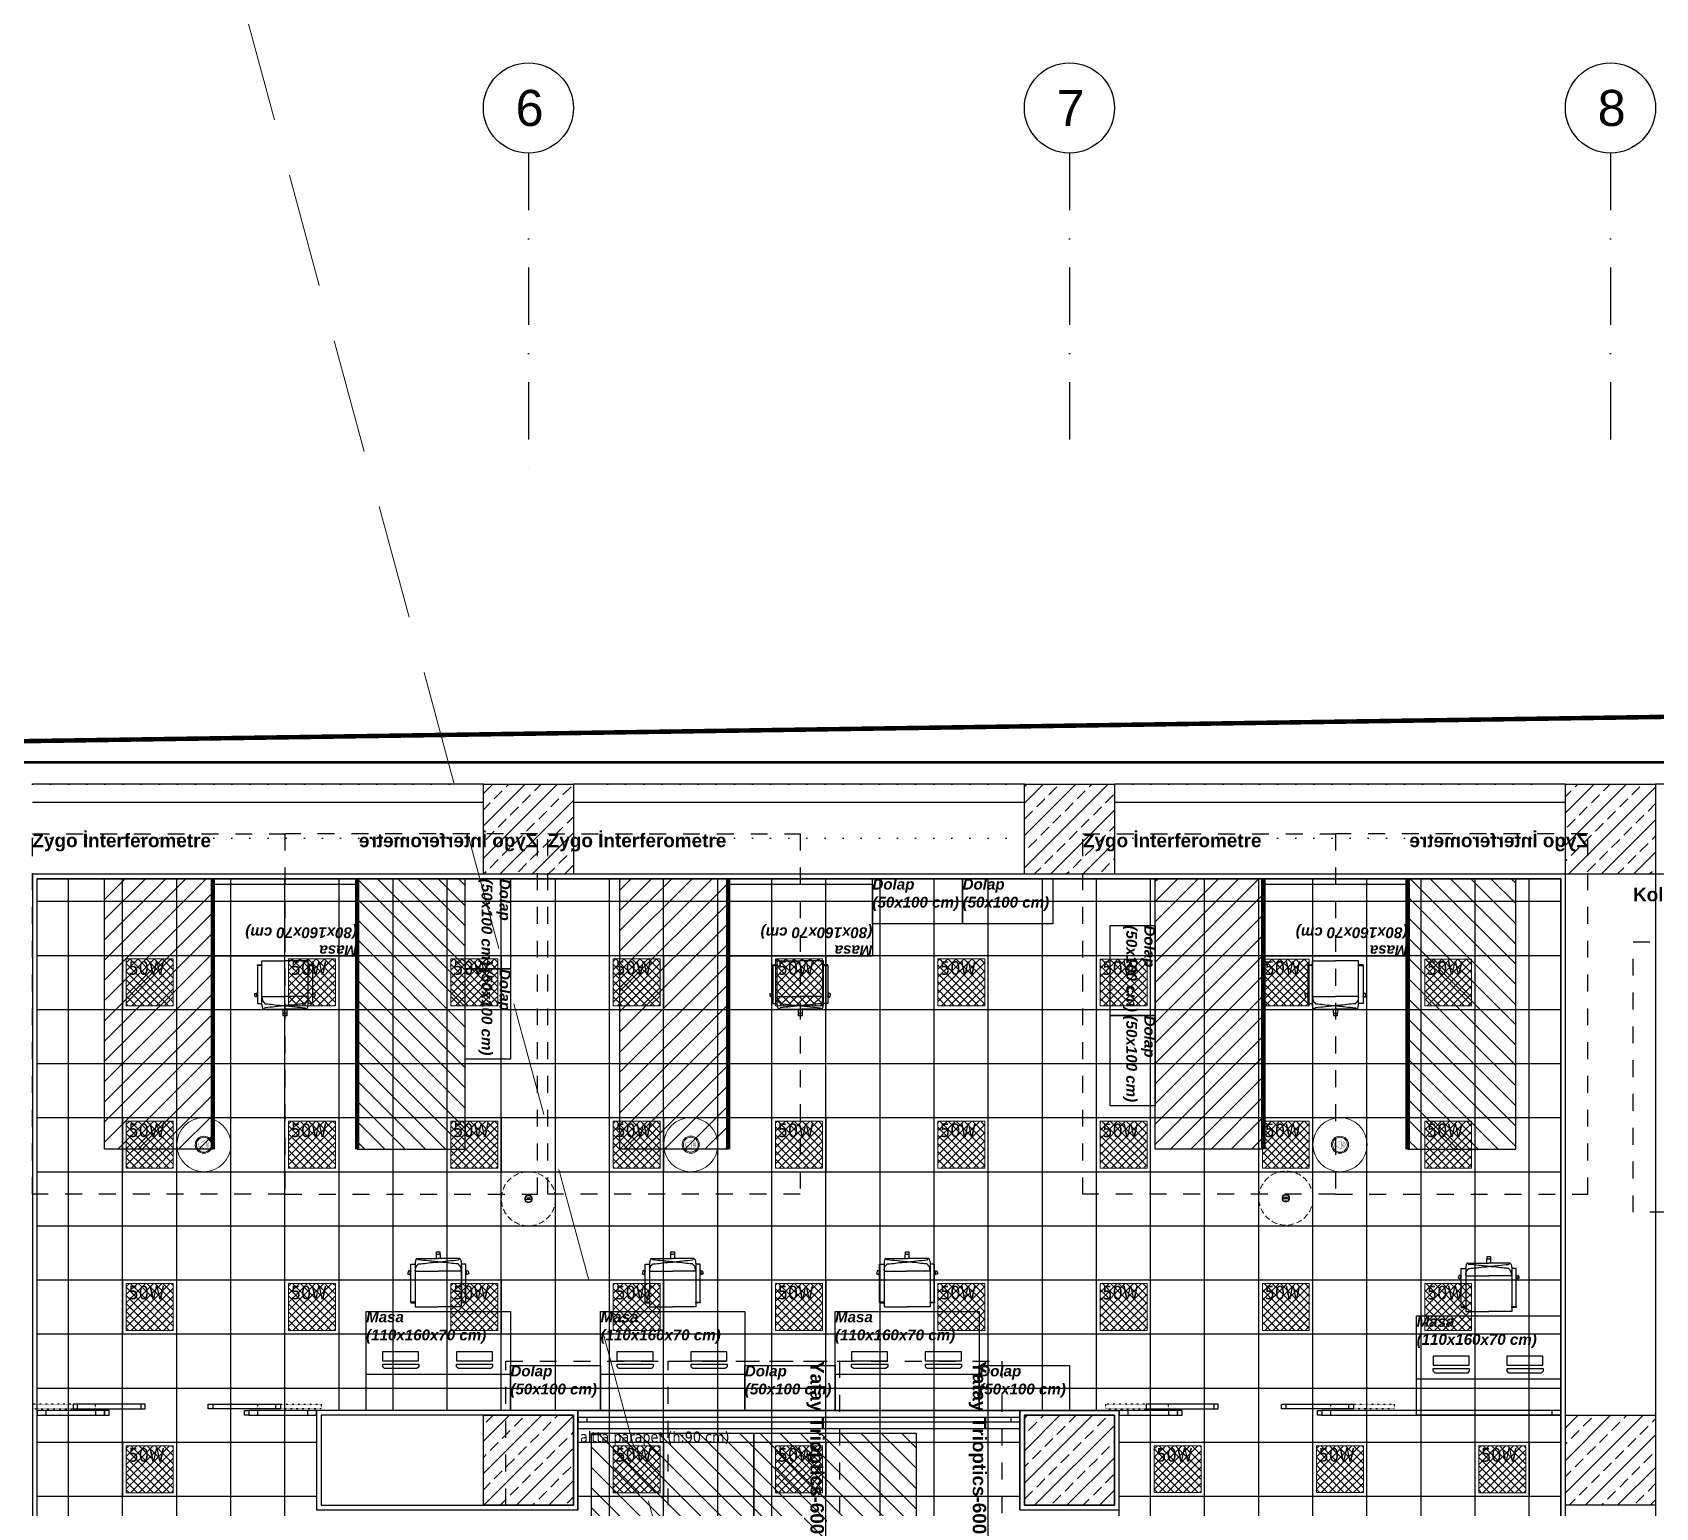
# Model space of a CAD drawing. Header units: centimetres. Extents: x 405564 to 502064, y 46284 to 60634.
# Drawn here: x 478450 to 480250, y 56030 to 57666 of the extents above; entities that cross this region are included whole.
import ezdxf
from ezdxf.enums import TextEntityAlignment as Align
from ezdxf.xclip import XClip

# ---------------------------------------------------------------- set-up
doc = ezdxf.new("R2010")
doc.units = ezdxf.units.CM
doc.header["$XCLIPFRAME"] = 0
for name, pattern in [('3+1_3b$0$DASHED', [0.25, 0.125, -0.125]), ('ACAD_ISO07W100', [3, 0, -3]), ('BORDER', [1.75, 0.5, -0.25, 0.5, -0.25, 0, -0.25]), ('DASHDOT', [25.4, 12.7, -6.35, 0, -6.35]), ('DASHED', [19.05, 12.7, -6.35]), ('DOT', [0.25, 0, -0.25]), ('HIDDEN', [9.525, 6.35, -3.175])]:
    doc.linetypes.add(name, pattern=pattern)
doc.layers.get('0').update_dxf_attribs({"color": 8, "lineweight": 9})
for name, color, linetype, lineweight in [('---___EB_draft00_ALTYAPI_helikoptermania', 8, 'Continuous', 0), ('---___EB_draft00_parselsiniri', 8, 'BORDER', 9), ('0-KRCN-AYDINLATMA-130426', 8, 'Continuous', 9), ('0-KRCN-MİMARİ-220526', 8, 'Continuous', 9)]:
    doc.layers.add(name, color=color, linetype=linetype, lineweight=lineweight)
for name, color, linetype in [('0-KRCN-ASMATAVAN-130426', 8, 'Continuous'), ('AS_CIZGI_ARSA', 8, 'Continuous'), ('AS_DOS_TERAS_UST', 8, 'ACAD_ISO07W100'), ('AS_DUV_CIMENTO ESASLI PANEL CEPHE KAPLAMASI', 8, 'Continuous'), ('AS_DUV_GAZBETON', 8, 'Continuous'), ('AS_DUV_TEMIZ ODA PANELI', 8, 'Continuous'), ('AS_DUV_TEMIZ ODA PANELI ALTTA 90CM', 8, 'Continuous'), ('AS_KAPI_CAM', 8, 'Continuous'), ('AS_KAPI_POZ', 8, 'Continuous'), ('AS_OLC_AKS', 8, 'Continuous'), ('AS_TA_BETONARME', 5, 'Continuous'), ('AS_TA_TARAMA', 8, 'Continuous'), ('AS_TEFR_CIHAZ', 8, 'Continuous'), ('AS_TEFR_MOB', 8, 'Continuous'), ('AS_YAZI', 8, 'Continuous')]:
    doc.layers.add(name, color=color, linetype=linetype)
doc.styles.add('_yazı-50', font='arial.ttf')
doc.styles.add('Kalin02', font='arialbd.ttf')
doc.styles.add('MtXpl_Tahoma', font='tahoma.ttf')
doc.styles.add('OLC-50', font='romans.shx', dxfattribs={"width": 0.5, "height": 0.15})
doc.styles.add('OLCU', font='romanstw.shx', dxfattribs={"width": 0.6})
doc.styles.add('TAHOMA', font='tahoma.ttf')
pattern_1 = [(225, (17560.68, -7819.299), (17.96051, -17.96051), []), (225, (17542.72, -7819.299), (17.96051, -17.96051), [12.7, -6.35])]

# ---------------------------------------------------------------- blocks, each defined once
blk = doc.blocks.new('50W 60x60 cm  SIVA ALTI LED ARMATÜR')
at = {"layer": '0-KRCN-AYDINLATMA-130426'}
h = blk.add_hatch(dxfattribs=at)
h.set_pattern_fill('ANSI37', color=256, scale=0.2)
h.paths.add_polyline_path([(-2.6, 2.59), (2.6, 2.59), (2.6, -2.61), (-2.6, -2.61)])
for points in [[(-3, 2.99), (3, 2.99), (3, -3.01), (-3, -3.01)], [(-2.6, 2.59), (2.6, 2.59), (2.6, -2.61), (-2.6, -2.61)]]:
    blk.add_lwpolyline(points, close=True, dxfattribs=at)
at = {"layer": '0-KRCN-AYDINLATMA-130426', "insert": (-2.35, 2.34), "char_height": 1.5, "attachment_point": 1, "style": 'TAHOMA'}
blk.add_mtext_dynamic_manual_height_columns('{\\fTahoma|b0|i0|c162|p34;50W}', width=1.5, gutter_width=1.25, heights=[0], dxfattribs=at)
blk = doc.blocks.new('ABB 6131-31-24-500')
at = {"layer": '0-KRCN-AYDINLATMA-130426'}
for p, q in [((-4, -1), (-4, 1)), ((3.2, 1), (-3.2, 1)), ((-3.2, -0.8), (-3.2, 0.8)), ((-1, 4), (1, 4)), ((-1, -0.9), (-1, 1)), ((-0.8, 3.2), (0.8, 3.2)), ((1, -0.9), (1, 1)), ((3.2, 0.8), (3.2, -0.8)), ((4, 1), (4, -1)), ((3.2, -0.9), (-3.2, -0.9)), ((1, -4), (-1, -4)), ((0.8, -3.2), (-0.8, -3.2))]:
    blk.add_line(p, q, dxfattribs=at)
at = {"layer": '0-KRCN-AYDINLATMA-130426', "linetype": 'HIDDEN'}
blk.add_circle((0, 0), 30, dxfattribs=at)
at = {"layer": '0-KRCN-AYDINLATMA-130426'}
for centre, radius in [((-0.5, 0), 0.089), ((0, 0), 0.16), ((0.5, 0), 0.089)]:
    blk.add_circle(centre, radius, dxfattribs=at)
for centre, radius, start, end in [((-1, 1), 3.01, 90, 180), ((-0.8, 0.8), 2.41, 90, 180), ((0.8, 0.8), 2.41, 0, 90), ((1, 1), 3.01, 0, 90), ((-1, -1), 3.01, 180, 270), ((-0.8, -0.8), 2.41, 180, 270), ((0.8, -0.8), 2.41, 270, 0), ((1, -1), 3.01, 270, 0)]:
    blk.add_arc(centre, radius, start, end, dxfattribs=at)
blk = doc.blocks.new('ASMA TAVA TİPİ HOPARLÖR')
at = {"layer": '0-KRCN-AYDINLATMA-130426', "const_width": 0.317}
blk.add_lwpolyline([(0.3, -4.4, 0.598176), (1.3, -3.9), (1.3, 3.9, 0.598176), (0.3, 4.4), (-2.7, 2.4, -0.147433), (-3, 2.3), (-5.1, 2.3, 0.414214), (-5.7, 1.7), (-5.7, -1.7, 0.414214), (-5.1, -2.3), (-3, -2.3, -0.147433), (-2.7, -2.4)], format="xyb", close=True, dxfattribs=at)
for points in [[(2.4, 1.3, -0.601398), (2.4, -1.3)], [(2.8, 2.5, -0.658812), (2.8, -2.5)], [(3.2, 3.7, -0.680488), (3.2, -3.7)]]:
    blk.add_lwpolyline(points, format="xyb", dxfattribs=at)
at = {"layer": '0-KRCN-AYDINLATMA-130426'}
blk.add_circle((0, 0), 30, dxfattribs=at)
at = {"layer": '0-KRCN-AYDINLATMA-130426', "ltscale": 0.1}
for radius in [9.5, 8.23]:
    blk.add_circle((0, 0), radius, dxfattribs=at)
blk = doc.blocks.new('G$C546873DE')
at = {"layer": '0-KRCN-AYDINLATMA-130426', "xscale": 10, "yscale": 10, "zscale": 10}
for p in [(8015.7, 9478.7), (8195.7, 9478.7), (8375.7, 9478.7), (8555.7, 9478.7), (8735.7, 9478.7), (8915.7, 9478.7), (9095.7, 9478.6), (9275.7, 9478.6), (9455.7, 9478.6), (8015.7, 9298.7), (8195.7, 9298.7), (8375.7, 9298.7), (8555.7, 9298.7), (8735.7, 9298.7), (8915.7, 9298.7), (9095.7, 9298.6), (9275.7, 9298.6), (9455.7, 9298.6), (8015.7, 9118.7), (8195.7, 9118.7), (8375.7, 9118.7), (8555.7, 9118.7), (8735.7, 9118.7), (8915.7, 9118.7), (9095.7, 9118.6), (9275.7, 9118.7), (9455.7, 9118.6), (8015.7, 8938.6), (8555.7, 8938.6), (8735.7, 8938.6), (9155.6, 8938.7), (9335.6, 8938.7), (9515.7, 8938.6)]:
    blk.add_blockref('50W 60x60 cm  SIVA ALTI LED ARMATÜR', p, dxfattribs=at)
at = {"layer": '0-KRCN-AYDINLATMA-130426'}
for name, p in [('ASMA TAVA TİPİ HOPARLÖR', (8075.7, 9298.5)), ('ASMA TAVA TİPİ HOPARLÖR', (8615.7, 9298.6)), ('ASMA TAVA TİPİ HOPARLÖR', (9335.7, 9298.5)), ('ABB 6131-31-24-500', (8435.7, 9238.5)), ('ABB 6131-31-24-500', (9275.7, 9239.3))]:
    blk.add_blockref(name, p, dxfattribs=at)
blk = doc.blocks.new('zygointerferometre')
at = {"layer": 'AS_TEFR_CIHAZ'}
h = blk.add_hatch(dxfattribs=at)
h.set_pattern_fill('ANSI31', color=1, scale=5)
h.paths.add_polyline_path([(272550.3, -39180.5), (272670.3, -39180.5), (272670.3, -39480.5), (272550.3, -39480.5)])
at = {"layer": 'AS_TEFR_CIHAZ', "color": 1, "linetype": '3+1_3b$0$DASHED', "ltscale": 150}
blk.add_lwpolyline([(272470.3, -39130.5), (272750.3, -39130.5), (272750.3, -39530.5), (272470.3, -39530.5), (272470.3, -39130.5)], dxfattribs=at)
at = {"layer": 'AS_TEFR_CIHAZ', "color": 1}
blk.add_lwpolyline([(272550.3, -39180.5), (272670.3, -39180.5), (272670.3, -39480.5), (272550.3, -39480.5), (272550.3, -39180.5)], dxfattribs=at)
at = {"layer": 'AS_TEFR_CIHAZ', "color": 1, "const_width": 5}
blk.add_lwpolyline([(272670.3, -39180.5), (272670.3, -39480.5)], dxfattribs=at)
at = {"layer": 'AS_TEFR_CIHAZ', "insert": (272470.3, -39130.5), "char_height": 15, "attachment_point": 1, "style": 'Kalin02'}
blk.add_mtext_dynamic_manual_height_columns('Zygo İnterferometre', width=590.732, gutter_width=750, heights=[137.1], dxfattribs=at)
blk = doc.blocks.new('sandalye_')
at = {"layer": 'AS_TEFR_MOB', "linetype": 'ByBlock', "ltscale": 25}
for points in [[(260007.8, -40559.4), (260002.8, -40559.4), (260002.8, -40517.4), (260007.8, -40517.4)], [(260059, -40559.4), (260063.9, -40559.4), (260063.9, -40517.4), (260059, -40517.4)]]:
    blk.add_lwpolyline(points, close=True, dxfattribs=at)
for points in [[(260033.4, -40514.8, -0.048176), (260031.6, -40514.8, -0.000623), (260029.1, -40514.6, -0.003131), (260022.4, -40513.8, 0.007334), (260011.4, -40512.7, -0.309457), (260010.5, -40511.9, 0.002444), (260010.4, -40511.5, 0.476314), (260010.2, -40511.4, 0.375136), (260009, -40511.6, 0.082453), (260008.7, -40512.2, 0.046929), (260008.2, -40513.8, 0.002381), (260007.9, -40515.3, 0.007794), (260007.8, -40516.4), (260007.8, -40524.5, -0.011445), (260008.4, -40521.5, -0.082784), (260009.2, -40519.5, -0.150147), (260010.3, -40518.5, 0.242317), (260010.4, -40518.4, -0.036292), (260010.5, -40518, -0.114957), (260010.8, -40517.6, -0.16132), (260011.4, -40517.2, -0.020506), (260013.9, -40517, 0.024793), (260022.4, -40516.1, -0.030903), (260033.4, -40515.1, -1.030607)], [(260033.4, -40514.8, 0.048176), (260035.1, -40514.8, 0.000623), (260037.6, -40514.6, 0.003131), (260044.3, -40513.8, -0.007334), (260055.3, -40512.7, 0.309457), (260056.2, -40511.9, -0.002444), (260056.3, -40511.5, -0.476314), (260056.5, -40511.4, -0.375136), (260057.7, -40511.6, -0.082453), (260058, -40512.2, -0.046929), (260058.5, -40513.8, -0.002381), (260058.8, -40515.3, -0.007794), (260058.9, -40516.4), (260058.9, -40524.5, 0.011445), (260058.4, -40521.5, 0.082784), (260057.6, -40519.5, 0.150147), (260056.4, -40518.5, -0.242317), (260056.3, -40518.4, 0.036292), (260056.2, -40518, 0.114957), (260055.9, -40517.6, 0.16132), (260055.3, -40517.2, 0.020506), (260052.8, -40517, -0.024793), (260044.3, -40516.1, 0.030903), (260033.4, -40515.1, 1.030607)]]:
    blk.add_lwpolyline(points, format="xyb", dxfattribs=at)
for points in [[(260009.7, -40511.3), (260033.4, -40511.3)], [(260035.8, -40511.3), (260035.8, -40506.8), (260030.9, -40506.8), (260030.9, -40511.3)], [(260031.5, -40506.8), (260031.5, -40503.8), (260035.3, -40503.8), (260035.3, -40506.8)], [(260057, -40511.3), (260033.4, -40511.3)], [(260002.8, -40525.2), (260000.6, -40524.5), (259999.4, -40528.1), (260002.8, -40529.2)], [(260002.7, -40525.2), (260001.5, -40528.8)], [(260002.8, -40525.4), (260001.7, -40528.8)], [(260007.8, -40524.5), (260007.8, -40564.9), (260033.4, -40564.9)], [(260007.8, -40525.2), (260033.4, -40525.2)], [(260058.9, -40524.5), (260058.9, -40564.9), (260033.4, -40564.9)], [(260058.9, -40525.2), (260033.4, -40525.2)], [(260063.9, -40525.2), (260066.1, -40524.5), (260067.3, -40528.1), (260063.9, -40529.2)], [(260063.9, -40525.4), (260065.1, -40528.8)], [(260064.1, -40525.2), (260065.2, -40528.8)], [(260002.8, -40559.4), (260002.8, -40560.4), (260007.8, -40560.4), (260007.8, -40559.4)], [(260063.9, -40559.4), (260063.9, -40560.4), (260059, -40560.4), (260059, -40559.4)]]:
    blk.add_lwpolyline(points, dxfattribs=at)
blk = doc.blocks.new('110x160')
at = {"layer": 'AS_TEFR_MOB', "ltscale": 200}
blk.add_line((271455.1, -39777.7), (271295.1, -39777.7), dxfattribs=at)
blk.add_lwpolyline([(271295.1, -39707.7), (271455.1, -39707.7), (271455.1, -39817.7), (271295.1, -39817.7), (271295.1, -39707.7)], dxfattribs=at)
for points in [[(271313.3, -39752.3), (271313.3, -39762.3), (271353.3, -39762.3), (271353.3, -39752.3)], [(271395.2, -39752.3), (271395.2, -39762.3), (271435.2, -39762.3), (271435.2, -39752.3)], [(271353.5, -39766), (271353.5, -39769), (271351.5, -39771), (271315.5, -39771), (271313.5, -39769), (271313.5, -39766)], [(271435.4, -39766), (271435.4, -39769), (271433.4, -39771), (271397.4, -39771), (271395.4, -39769), (271395.4, -39766)]]:
    blk.add_lwpolyline(points, close=True, dxfattribs=at)
at = {"layer": 'AS_TEFR_MOB', "color": 1}
blk.add_blockref('sandalye_', (11341.7, 862.2), dxfattribs=at)
at = {"layer": 'AS_TEFR_MOB', "ltscale": 200, "insert": (271295.1, -39707.7), "char_height": 12, "attachment_point": 1, "style": 'Kalin02'}
blk.add_mtext_dynamic_manual_height_columns('{\\fSwis721 BT|b1|i1|c162|p34;Masa\\P(110x160x70 cm)}', width=590.732, gutter_width=750, heights=[137.1], dxfattribs=at)
blk = doc.blocks.new('80x160')
at = {"layer": 'AS_TEFR_MOB', "ltscale": 200}
blk.add_lwpolyline([(259953.4, -40569.9), (260113.4, -40569.9), (260113.4, -40649.9), (259953.4, -40649.9), (259953.4, -40569.9)], dxfattribs=at)
at = {"layer": 'AS_TEFR_MOB', "color": 1}
blk.add_blockref('sandalye_', (0, 0), dxfattribs=at)
at = {"layer": 'AS_TEFR_MOB', "ltscale": 200, "insert": (259953.4, -40569.9), "char_height": 12, "attachment_point": 1, "style": 'Kalin02'}
blk.add_mtext_dynamic_manual_height_columns('{\\fSwis721 BT|b1|i1|c162|p34;Masa\\P(80x160x70 cm)}', width=590.732, gutter_width=750, heights=[137.1], dxfattribs=at)
blk = doc.blocks.new('Yatay Trioptics-600')
at = {"layer": 'AS_TEFR_CIHAZ'}
h = blk.add_hatch(dxfattribs=at)
h.set_pattern_fill('ANSI31', color=1, scale=5, angle=-90)
h.set_pattern_definition([(315, (40024.186, 274340.464), (11.22532015, 11.22532015), [])])
h.paths.add_polyline_path([(0, 0), (0, -150), (-180, -150), (-180, 0)])
at = {"layer": 'AS_TEFR_CIHAZ', "color": 1, "linetype": '3+1_3b$0$DASHED', "ltscale": 150}
blk.add_lwpolyline([(95, 80), (95, -230), (-275, -230), (-275, 80), (95, 80)], dxfattribs=at)
at = {"layer": 'AS_TEFR_CIHAZ', "color": 1}
blk.add_lwpolyline([(0, 0), (0, -150), (-180, -150), (-180, 0), (0, 0)], dxfattribs=at)
at = {"layer": 'AS_TEFR_CIHAZ', "color": 1, "const_width": 5}
blk.add_lwpolyline([(0, -150), (-180, -150)], dxfattribs=at)
at = {"layer": 'AS_TEFR_CIHAZ', "insert": (77.7, 80), "char_height": 15, "attachment_point": 1, "rotation": 270, "style": 'Kalin02'}
blk.add_mtext_dynamic_manual_height_columns('Yatay Trioptics-600', width=590.732, gutter_width=750, heights=[137.1], dxfattribs=at)
blk = doc.blocks.new('A.5 OPTOMEKANİK HİZALAMA_TEFRİŞF')
at = {"layer": 'AS_TEFR_MOB', "ltscale": 200}
for points in [[(-1270, -105), (-1270, -205), (-1320, -205), (-1320, -105), (-1270, -105)], [(-868.5, -105), (-768.5, -105), (-768.5, -155), (-868.5, -155), (-868.5, -105)], [(-768.5, -105), (-668.5, -105), (-668.5, -155), (-768.5, -155), (-768.5, -105)], [(-555, -156.8), (-555, -256.8), (-605, -256.8), (-605, -156.8), (-555, -156.8)], [(-1270, -205), (-1270, -305), (-1320, -305), (-1320, -205), (-1270, -205)], [(-555, -256.8), (-555, -356.8), (-605, -356.8), (-605, -256.8), (-555, -256.8)], [(-1270, -645), (-1170, -645), (-1170, -695), (-1270, -695), (-1270, -645)], [(-1010, -645), (-910, -645), (-910, -695), (-1010, -695), (-1010, -645)], [(-750, -645), (-650, -645), (-650, -695), (-750, -695), (-750, -645)]]:
    blk.add_lwpolyline(points, dxfattribs=at)
for p in [(-1000, -720), (-820, -720)]:
    blk.add_blockref('Yatay Trioptics-600', p)
at = {"layer": 'AS_TEFR_CIHAZ'}
for p in [(-274270.3, 39075.5), (-273698.8, 39075.5), (-273105.3, 39075.5)]:
    blk.add_blockref('zygointerferometre', p, dxfattribs=at)
at = {"layer": 'AS_TEFR_CIHAZ', "xscale": -1}
for p in [(271230.3, 39075.5), (272395.3, 39075.5)]:
    blk.add_blockref('zygointerferometre', p, dxfattribs=at)
at = {"layer": 'AS_TEFR_MOB', "color": 1, "rotation": 180}
for p in [(258513.4, -40760.8), (259084.9, -40760.8), (259678.4, -40760.8)]:
    blk.add_blockref('80x160', p, dxfattribs=at)
at = {"layer": 'AS_TEFR_MOB', "color": 1}
for p in [(-272725.1, 39122.7), (-272465.1, 39122.7), (-272205.1, 39122.7), (-271560.1, 39117.7)]:
    blk.add_blockref('110x160', p, dxfattribs=at)
at = {"layer": 'AS_TEFR_MOB', "ltscale": 200, "char_height": 12, "attachment_point": 1, "rotation": 270, "style": 'Kalin02'}
for insert in [(-1270, -105), (-555, -156.8), (-1270, -205), (-555, -256.8)]:
    blk.add_mtext_dynamic_manual_height_columns('{\\fSwis721 BT|b1|i1|c162|p34;Dolap\\P(50x100 cm)}', width=590.732, gutter_width=750, heights=[137.1], dxfattribs=dict(at, insert=insert))
at = {"layer": 'AS_TEFR_MOB', "ltscale": 200, "char_height": 12, "attachment_point": 1, "style": 'Kalin02'}
for insert in [(-868.5, -105), (-768.5, -105), (-1270, -645), (-1010, -645), (-750, -645)]:
    blk.add_mtext_dynamic_manual_height_columns('{\\fSwis721 BT|b1|i1|c162|p34;Dolap\\P(50x100 cm)}', width=590.732, gutter_width=750, heights=[137.1], dxfattribs=dict(at, insert=insert))
blk = doc.blocks.new('KOLİMATÖR')
at = {"layer": 'AS_TEFR_CIHAZ'}
h = blk.add_hatch(dxfattribs=at)
h.set_pattern_fill('ANSI31', color=1, scale=5)
h.paths.add_polyline_path([(273065.8, -38594.1), (273245.8, -38594.1), (273245.8, -39014.1), (273065.8, -39014.1)])
at = {"layer": 'AS_TEFR_CIHAZ', "color": 1, "const_width": 5}
blk.add_lwpolyline([(273245.8, -39014.1), (273245.8, -38594.1)], dxfattribs=at)
at = {"layer": 'AS_TEFR_CIHAZ', "color": 1}
blk.add_lwpolyline([(273065.8, -38594.1), (273245.8, -38594.1), (273245.8, -39014.1), (273065.8, -39014.1), (273065.8, -38594.1)], dxfattribs=at)
at = {"layer": 'AS_TEFR_CIHAZ', "color": 1, "linetype": '3+1_3b$0$DASHED', "ltscale": 150}
blk.add_lwpolyline([(273005.8, -38654.1), (273305.8, -38654.1), (273305.8, -38954.1), (273005.8, -38954.1), (273005.8, -38654.1)], dxfattribs=at)
at = {"layer": 'AS_TEFR_CIHAZ', "insert": (273005.8, -38594.1), "char_height": 15, "attachment_point": 1, "style": 'Kalin02'}
blk.add_mtext_dynamic_manual_height_columns('Kolimatör', width=590.732, gutter_width=750, heights=[137.1], dxfattribs=at)
blk = doc.blocks.new('A.8_cihazlar')
at = {"layer": 'AS_TEFR_CIHAZ', "color": 1}
blk.add_blockref('KOLİMATÖR', (-276580.8, 38529.1), dxfattribs=at)
blk = doc.blocks.new('OPK-temizoda-panel-00')
at = {"layer": 'AS_DUV_TEMIZ ODA PANELI'}
for points in [[(8050, -50), (4550, -50), (4550, -1650), (5150, -1650)], [(5150, -1750), (4450, -1750), (4450, -50), (2750, -50), (2750, -785), (2650, -785), (2650, -50), (50, -50)], [(55, -55), (2645, -55), (2645, -790), (2755, -790), (2755, -55), (4445, -55), (4445, -1755), (5155, -1755)]]:
    blk.add_lwpolyline(points, dxfattribs=at)
for points in [[(3065, -755), (3355, -755), (3355, -645), (3065, -645)], [(3845, -755), (3955, -755), (3955, -645), (3845, -645)], [(3070, -750), (3350, -750), (3350, -650), (3070, -650)], [(3850, -750), (3950, -750), (3950, -650), (3850, -650)]]:
    blk.add_lwpolyline(points, close=True, dxfattribs=at)
blk = doc.blocks.new('OPK-site-surrounding-R01')
at = {"layer": '---___EB_draft00_ALTYAPI_helikoptermania', "linetype": 'DASHED', "ltscale": 10}
blk.add_lwpolyline([(1451.4, 6572.4), (5376.1, -7919.4)], dxfattribs=at)
at = {"layer": '---___EB_draft00_parselsiniri', "linetype": 'DASHDOT', "ltscale": 5, "const_width": 5, "flags": 128}
blk.add_lwpolyline([(-303.7, 52.5), (22545.3, 391.1), (23723.4, -711), (24047.6, -4450), (-299.9, -4450)], close=True, dxfattribs=at)
blk = doc.blocks.new('CEPHE KATMANLARI ZEMİN KAT')
at = {"layer": 'AS_DUV_CIMENTO ESASLI PANEL CEPHE KAPLAMASI'}
for points in [[(565, -1825), (-25, -1825), (-25, 25), (8205, 25), (8205, -25), (8212.5, -25)], [(565, -1823.8), (-23.8, -1823.8), (-23.8, 23.7), (8203.8, 23.7), (8203.8, -26.2), (8212.5, -26.2)]]:
    blk.add_lwpolyline(points, dxfattribs=at)
blk = doc.blocks.new('axis baloon')
blk.add_circle((0, 0), 50)
at = {"style": '_yazı-50'}
blk.add_attdef('AXE', text='', height=40, dxfattribs=at).set_placement((0, 0), align=Align.MIDDLE_CENTER)
blk = doc.blocks.new('Aks_P')
at = {"layer": 'AS_OLC_AKS', "linetype": 'DASHDOT', "ltscale": 5}
for points in [[(3420, 750), (3420, 400)], [(4020, 750), (4020, 400)], [(4620, 750), (4620, 400)]]:
    blk.add_lwpolyline(points, dxfattribs=at)
at = {"layer": 'AS_OLC_AKS'}
ref = blk.add_blockref('axis baloon', (3420, 800), dxfattribs=at)
ref.add_attrib('AXE', '6', dxfattribs={"layer": '0', "height": 40, "style": '_yazı-50'}).set_placement((3421.3, 800), align=Align.MIDDLE_CENTER)
ref = blk.add_blockref('axis baloon', (4020, 800), dxfattribs=at)
ref.add_attrib('AXE', '7', dxfattribs={"layer": '0', "height": 40, "style": '_yazı-50'}).set_placement((4021.3, 800), align=Align.MIDDLE_CENTER)
ref = blk.add_blockref('axis baloon', (4620, 800), dxfattribs=at)
ref.add_attrib('AXE', '8', dxfattribs={"layer": '0', "height": 40, "style": '_yazı-50'}).set_placement((4621.3, 800), align=Align.MIDDLE_CENTER)
blk = doc.blocks.new('*U627')
at = {"color": 0}
for p, q in [((65, 0), (10, 0)), ((300, 0), (245, 0)), ((10, -5), (65, -5)), ((245, -5), (300, -5))]:
    blk.add_line(p, q, dxfattribs=at)
for points in [[(0, 0), (0, -5), (10, -5), (10, 0)], [(65, 0), (65, -5), (75, -5), (75, 0)], [(235, 0), (235, -5), (245, -5), (245, 0)], [(300, 0), (300, -5), (310, -5), (310, 0)]]:
    blk.add_lwpolyline(points, close=True, dxfattribs=at)
at = {"style": 'OLCU', "width": 0.45, "flags": 1}
for tag, p in [('C-ICI-CNO', (15, -80)), ('C-DIVISYON1', (15, -105)), ('C-BOSLUK', (15, -130)), ('C-DIVISYON2', (15, -155))]:
    blk.add_attdef(tag, text='', height=20, dxfattribs=at).set_placement(p, align=Align.MIDDLE_LEFT)
at = {"color": 0, "style": 'OLCU', "width": 0.5, "flags": 1}
for tag, p in [('C-REZ1', (15, -215)), ('C-REZ2', (15, -240))]:
    blk.add_attdef(tag, text='', height=17.5, dxfattribs=at).set_placement(p, align=Align.MIDDLE_LEFT)
at = {"layer": 'AS_KAPI_POZ', "style": 'OLC-50', "width": 0.5}
blk.add_attdef('C-NO', text='', height=8, rotation=90, dxfattribs=at).set_placement((10, 5), align=Align.TOP_LEFT)
at = {"layer": 'AS_KAPI_POZ', "style": 'OLCU', "width": 0.45}
for tag, p in [('POZ+GEN-C', (50, 15)), ('YUK-C', (50, -20))]:
    blk.add_attdef(tag, text='', height=20, dxfattribs=at).set_placement(p, align=Align.MIDDLE_CENTER)
blk = doc.blocks.new('*U628')
at = {"color": 0}
for p, q in [((55, 0), (10, 0)), ((480, 0), (235, 0)), ((10, -5), (55, -5)), ((235, -5), (480, -5))]:
    blk.add_line(p, q, dxfattribs=at)
for points in [[(0, 0), (0, -5), (10, -5), (10, 0)], [(55, 0), (55, -5), (65, -5), (65, 0)], [(225, 0), (225, -5), (235, -5), (235, 0)], [(480, 0), (480, -5), (490, -5), (490, 0)]]:
    blk.add_lwpolyline(points, close=True, dxfattribs=at)
at = {"style": 'OLCU', "width": 0.45, "flags": 1}
for tag, p in [('C-ICI-CNO', (15, -80)), ('C-DIVISYON1', (15, -105)), ('C-BOSLUK', (15, -130)), ('C-DIVISYON2', (15, -155))]:
    blk.add_attdef(tag, text='', height=20, dxfattribs=at).set_placement(p, align=Align.MIDDLE_LEFT)
at = {"color": 0, "style": 'OLCU', "width": 0.5, "flags": 1}
for tag, p in [('C-REZ1', (15, -215)), ('C-REZ2', (15, -240))]:
    blk.add_attdef(tag, text='', height=17.5, dxfattribs=at).set_placement(p, align=Align.MIDDLE_LEFT)
at = {"layer": 'AS_KAPI_POZ', "style": 'OLC-50', "width": 0.5}
blk.add_attdef('C-NO', text='', height=8, rotation=90, dxfattribs=at).set_placement((10, 5), align=Align.TOP_LEFT)
at = {"layer": 'AS_KAPI_POZ', "style": 'OLCU', "width": 0.45}
for tag, p in [('POZ+GEN-C', (50, 15)), ('YUK-C', (50, -20))]:
    blk.add_attdef(tag, text='', height=20, dxfattribs=at).set_placement(p, align=Align.MIDDLE_CENTER)
blk = doc.blocks.new('*U646')
for p, q in [((40, 7), (-30, 7)), ((-30, 2), (40, 2)), ((120, 7), (190, 7)), ((190, 2), (120, 2))]:
    blk.add_line(p, q)
at = {"linetype": 'DOT'}
for points in [[(-10, 7), (-80, 7), (-80, 2), (-10, 2)], [(170, 7), (240, 7), (240, 2), (170, 2)]]:
    blk.add_lwpolyline(points, close=True, dxfattribs=at)
for points in [[(-30, 7), (-35, 7), (-35, 2), (-30, 2)], [(5, 0), (0, 0), (0, -5), (5, -5)], [(45, 7), (40, 7), (40, 2), (45, 2)], [(115, 7), (120, 7), (120, 2), (115, 2)], [(155, 0), (160, 0), (160, -5), (155, -5)], [(190, 7), (195, 7), (195, 2), (190, 2)]]:
    blk.add_lwpolyline(points, close=True)
at = {"color": 3, "style": 'OLCU', "width": 0.5, "flags": 1}
for tag, p in [('K-DIVISYON', (-80, -85)), ('K-PBAR', (105, -85)), ('K-KAPITIP', (-80, -335))]:
    blk.add_attdef(tag, p, '', height=17.5, dxfattribs=at)
at = {"color": 5, "true_color": 0x0505ff, "style": 'OLCU', "width": 0.5, "flags": 1}
for tag, p in [('K-NEREDEN-NO', (-80, -110)), ('K-NEREYE-NO', (-80, -185)), ('K-DUVARTIP', (-80, -285)), ('K-ACILISYON', (-80, -310))]:
    blk.add_attdef(tag, p, '', height=17.5, dxfattribs=at)
at = {"color": 1, "true_color": 0xfa0000, "style": 'OLCU', "width": 0.5, "flags": 1}
for tag, p in [('K-IZLENEBILIRLIK', (105, -110)), ('K-TEKMELIK', (105, -135)), ('K-KONTROLTIPNEREDEN', (-80, -160)), ('K-BAND', (105, -160)), ('K-MENFEZ', (105, -210)), ('K-KONTROLTIPNEREYE', (-80, -235)), ('K-PENCERE', (105, -235)), ('K-KILITTIP', (-80, -260)), ('K-NOT-AS-MIMARI1', (105, -285)), ('K-NOT-ELEKTRIK', (105, -335)), ('K-NOT-YANGIN', (105, -360)), ('K-ACMAKAPAMASISTEMI', (-80, -385)), ('K-NOT-ISLETME', (105, -385)), ('K-YANGIN', (-80, -435))]:
    blk.add_attdef(tag, p, '', height=17.5, dxfattribs=at)
at = {"color": 220, "true_color": 0xf113d4, "style": 'OLCU', "width": 0.5, "flags": 1}
for tag, p in [('K-NEREDEN-AD', (-80, -135)), ('K-NEREYE-AD', (-80, -210))]:
    blk.add_attdef(tag, p, '', height=17.5, dxfattribs=at)
at = {"color": 0, "style": 'OLCU', "width": 0.5, "flags": 1}
for tag, p in [('K-TAMACILIRLIK', (105, -185)), ('K-NOT-AS-MIMARI2', (105, -310)), ('K-KASATIP', (-80, -360)), ('K-KURSUN', (-80, -410))]:
    blk.add_attdef(tag, p, '', height=17.5, dxfattribs=at)
at = {"color": 252, "style": 'OLCU', "width": 0.5, "flags": 1}
for tag, p in [('K-REZ1', (105, -435)), ('K-REZ2', (105, -460)), ('K-REZ3', (105, -485)), ('K-REZ4', (105, -510)), ('K-REZ5', (105, -535))]:
    blk.add_attdef(tag, p, '', height=17.5, dxfattribs=at)
at = {"layer": 'AS_KAPI_POZ', "style": 'OLCU', "width": 0.5}
blk.add_attdef('K-NO', text='', height=8, rotation=90, dxfattribs=at).set_placement((0, 11), align=Align.TOP_LEFT)
at = {"layer": 'AS_KAPI_POZ', "style": 'OLCU', "width": 0.45}
for tag, p in [('POZ+GEN', (80, 22)), ('YUK', (80, -18))]:
    blk.add_attdef(tag, text='', height=20, dxfattribs=at).set_placement(p, align=Align.MIDDLE_CENTER)
at = {"layer": 'AS_KAPI_POZ', "color": 251, "style": 'OLCU', "width": 0.45, "flags": 1}
blk.add_attdef('K-DUVAR(CM)', text='', height=6, dxfattribs=at).set_placement((-5, -7.5), align=Align.MIDDLE_RIGHT)
blk = doc.blocks.new('*U665')
at = {"color": 0}
for p, q in [((480, 0), (10, 0)), ((10, -5), (480, -5))]:
    blk.add_line(p, q, dxfattribs=at)
for points in [[(0, 0), (0, -5), (10, -5), (10, 0)], [(480, 0), (480, -5), (490, -5), (490, 0)]]:
    blk.add_lwpolyline(points, close=True, dxfattribs=at)
at = {"style": 'OLCU', "width": 0.45, "flags": 1}
for tag, p in [('C-ICI-CNO', (100, -80)), ('C-DIVISYON1', (100, -105)), ('C-BOSLUK', (100, -130)), ('C-DIVISYON2', (100, -155))]:
    blk.add_attdef(tag, text='', height=20, dxfattribs=at).set_placement(p, align=Align.MIDDLE_CENTER)
at = {"color": 0, "style": 'OLCU', "width": 0.5, "flags": 1}
for tag, p in [('C-REZ1', (100, -205)), ('C-REZ2', (100, -230))]:
    blk.add_attdef(tag, text='', height=17.5, dxfattribs=at).set_placement(p, align=Align.MIDDLE_CENTER)
at = {"layer": 'AS_KAPI_POZ', "style": 'OLC-50', "width": 0.5}
blk.add_attdef('C-NO', text='', height=8, rotation=90, dxfattribs=at).set_placement((10, 5), align=Align.TOP_LEFT)
at = {"layer": 'AS_KAPI_POZ', "style": 'OLCU', "width": 0.45}
for tag, p in [('POZ+GEN-C', (245, 15)), ('YUK-C', (245, -20))]:
    blk.add_attdef(tag, text='', height=20, dxfattribs=at).set_placement(p, align=Align.MIDDLE_CENTER)
blk = doc.blocks.new('A$C6A10306C')
at = {"layer": 'AS_TA_TARAMA'}
h = blk.add_hatch(dxfattribs=at)
h.set_pattern_fill('ANSI33', color=256, scale=4, angle=180)
h.set_pattern_definition(pattern_1)
h.paths.add_polyline_path([(8385.68, -3801.45), (8485.68, -3801.45), (8485.68, -3901.45), (8385.68, -3901.45)])
h = blk.add_hatch(dxfattribs=at)
h.set_pattern_fill('ANSI33', color=256, scale=4, angle=180)
h.set_pattern_definition(pattern_1)
h.paths.add_polyline_path([(8985.68, -3801.45), (9085.68, -3801.45), (9085.68, -3901.45), (8985.68, -3901.45)])
h = blk.add_hatch(dxfattribs=at)
h.set_pattern_fill('ANSI33', color=256, scale=4, angle=180)
h.set_pattern_definition(pattern_1)
h.paths.add_polyline_path([(9585.68, -3801.45), (9685.68, -3801.45), (9685.68, -3901.45), (9585.68, -3901.45)])
h = blk.add_hatch(dxfattribs=at)
h.set_pattern_fill('ANSI33', color=256, scale=4, angle=180)
h.set_pattern_definition(pattern_1)
h.paths.add_polyline_path([(8385.68, -4501.45), (8485.68, -4501.45), (8485.68, -4601.45), (8385.68, -4601.45)])
h = blk.add_hatch(dxfattribs=at)
h.set_pattern_fill('ANSI33', color=256, scale=4, angle=180)
h.set_pattern_definition(pattern_1)
h.paths.add_polyline_path([(8985.68, -4501.45), (9085.68, -4501.45), (9085.68, -4601.45), (8985.68, -4601.45)])
h = blk.add_hatch(dxfattribs=at)
h.set_pattern_fill('ANSI33', color=256, scale=4, angle=180)
h.set_pattern_definition(pattern_1)
h.paths.add_polyline_path([(9585.68, -4501.45), (9685.68, -4501.45), (9685.68, -4601.45), (9585.68, -4601.45)])
at = {"layer": 'AS_CIZGI_ARSA', "linetype": 'DASHDOT', "ltscale": 5, "flags": 128}
blk.add_lwpolyline([(4831.96, -3798.91), (27681.01, -3460.36), (28859.04, -4562.43), (29183.31, -8301.44), (4835.8, -8301.44)], close=True, dxfattribs=at)
at = {"layer": 'AS_DOS_TERAS_UST', "linetype": 'DOT', "ltscale": 80}
for p, q in [((7885.68, -3801.45), (8385.68, -3801.45)), ((8985.68, -3801.45), (8485.68, -3801.45)), ((8985.68, -3801.45), (8485.68, -3801.45)), ((9085.68, -3801.45), (9585.68, -3801.45)), ((7885.68, -3861.45), (8385.68, -3861.45)), ((8985.68, -3861.45), (8485.68, -3861.45)), ((8985.68, -3861.45), (8485.68, -3861.45)), ((9085.68, -3861.45), (9585.68, -3861.45))]:
    blk.add_line(p, q, dxfattribs=at)
at = {"layer": 'AS_DUV_GAZBETON'}
for points in [[(8385.68, -3801.45), (7885.68, -3801.45)], [(8985.68, -3801.45), (8485.68, -3801.45)], [(9585.68, -3801.45), (9085.68, -3801.45)], [(10185.68, -3801.45), (9685.68, -3801.45)], [(7885.68, -3821.45), (8385.68, -3821.45)], [(8485.68, -3821.45), (8985.68, -3821.45)], [(9085.68, -3821.45), (9585.68, -3821.45)]]:
    blk.add_lwpolyline(points, dxfattribs=at)
at = {"layer": 'AS_DUV_TEMIZ ODA PANELI ALTTA 90CM'}
blk.add_lwpolyline([(8490.68, -4496.45), (8980.68, -4496.45), (8980.68, -4516.45), (8490.68, -4516.45)], close=True, dxfattribs=at)
at = {"layer": 'AS_TA_BETONARME'}
for points in [[(8385.68, -3801.45), (8485.68, -3801.45), (8485.68, -3901.45), (8385.68, -3901.45)], [(8985.68, -3801.45), (9085.68, -3801.45), (9085.68, -3901.45), (8985.68, -3901.45)], [(9585.68, -3801.45), (9685.68, -3801.45), (9685.68, -3901.45), (9585.68, -3901.45)], [(8385.68, -4501.45), (8485.68, -4501.45), (8485.68, -4601.45), (8385.68, -4601.45)], [(8985.68, -4501.45), (9085.68, -4501.45), (9085.68, -4601.45), (8985.68, -4601.45)], [(9585.68, -4501.45), (9685.68, -4501.45), (9685.68, -4601.45), (9585.68, -4601.45)]]:
    blk.add_lwpolyline(points, close=True, dxfattribs=at)
ref = blk.add_blockref('OPK-site-surrounding-R01', (5135.68, -3851.45))
XClip(ref).set_block_clipping_path([(-5135.679684336, -9648.5463532069), (26364.320315664, 3851.4536467931)])
for name, p in [('Aks_P', (5015.68, -3851.45)), ('A.5 OPTOMEKANİK HİZALAMA_TEFRİŞF', (9685.68, -3801.45)), ('OPK-temizoda-panel-00', (5135.68, -3851.45)), ('A.8_cihazlar', (13235.68, -3851.45))]:
    blk.add_blockref(name, p)
at = {"layer": 'AS_DUV_CIMENTO ESASLI PANEL CEPHE KAPLAMASI'}
blk.add_blockref('CEPHE KATMANLARI ZEMİN KAT', (5085.68, -3801.45), dxfattribs=at)
at = {"layer": 'AS_KAPI_CAM'}
for name, p in [('*U646', (7965.68, -4496.45)), ('*U627', (7890.68, -4496.45)), ('*U646', (9155.68, -4496.45)), ('*U628', (9090.68, -4496.45)), ('*U665', (8490.68, -4503.95))]:
    blk.add_blockref(name, p, dxfattribs=at)
at = {"layer": 'AS_YAZI', "style": 'MtXpl_Tahoma'}
blk.add_text('altta parapet (h:90 cm)', height=12, dxfattribs=at).set_placement((8492.99, -4525.54), align=Align.MIDDLE_LEFT)

msp = doc.modelspace()

# ---------------------------------------------------------------- linework, layer by layer
at = {"layer": '0-KRCN-ASMATAVAN-130426'}
for p, q in [((480144.7, 56727.6), (478454.7, 56727.6)), ((478454.7, 56727.6), (478454.7, 55992.6)), ((478489.7, 55032.6), (478489.7, 56727.6)), ((478549.7, 55032.6), (478549.7, 56727.6)), ((478609.7, 55032.6), (478609.7, 56727.6)), ((478669.7, 55032.6), (478669.7, 56727.6)), ((478729.7, 55032.6), (478729.7, 56727.6)), ((478789.7, 56137.6), (478789.7, 56727.6)), ((478849.7, 56137.6), (478849.7, 56727.6)), ((478909.7, 56137.6), (478909.7, 56727.6)), ((478969.7, 56137.6), (478969.7, 56727.6)), ((479029.7, 56137.6), (479029.7, 56727.6)), ((479089.7, 55137.6), (479089.7, 56727.6)), ((479149.7, 55137.6), (479149.7, 56727.6)), ((479209.7, 55137.6), (479209.7, 56727.6)), ((479269.7, 55137.6), (479269.7, 56727.6)), ((479329.7, 55137.6), (479329.7, 56727.6)), ((479389.7, 55137.6), (479389.7, 56727.6)), ((479449.7, 55137.6), (479449.7, 56727.6)), ((479509.7, 55137.6), (479509.7, 56727.6)), ((479569.7, 56137.6), (479569.7, 56727.6)), ((479629.7, 56137.6), (479629.7, 56727.6)), ((479689.7, 55047.6), (479689.7, 56727.6)), ((479749.7, 55047.6), (479749.7, 56727.6)), ((479809.7, 55047.6), (479809.7, 56727.6)), ((479869.7, 55047.6), (479869.7, 56727.6)), ((479929.7, 55047.6), (479929.7, 56727.6)), ((479989.7, 55047.6), (479989.7, 56727.6)), ((480049.7, 55047.6), (480049.7, 56727.6)), ((480109.7, 55047.6), (480109.7, 56727.6)), ((480144.7, 55047.6), (480144.7, 56727.6)), ((478454.7, 56702.6), (480144.7, 56702.6)), ((478454.7, 56642.6), (480144.7, 56642.6)), ((478454.7, 56582.6), (480144.7, 56582.6)), ((478454.7, 56522.6), (480144.7, 56522.6)), ((478454.7, 56462.6), (480144.7, 56462.6)), ((478454.7, 56402.6), (480144.7, 56402.6)), ((478454.7, 56342.6), (480144.7, 56342.6)), ((478454.7, 56282.6), (480144.7, 56282.6)), ((478454.7, 56222.6), (480144.7, 56222.6)), ((478454.7, 56162.6), (480144.7, 56162.6)), ((479054.7, 56137.6), (478764.7, 56137.6)), ((478764.7, 56137.6), (478764.7, 56027.6)), ((479054.7, 56027.6), (479054.7, 56137.6)), ((479544.7, 56027.6), (479544.7, 56137.6)), ((479544.7, 56137.6), (479654.7, 56137.6)), ((479654.7, 56137.6), (479654.7, 55027.6)), ((478454.7, 56102.6), (478764.7, 56102.6)), ((479054.7, 56102.6), (479544.7, 56102.6)), ((479654.7, 56102.6), (480144.7, 56102.6)), ((478454.7, 56042.6), (478764.7, 56042.6)), ((479054.7, 56042.6), (479544.7, 56042.6)), ((479654.7, 56042.6), (480144.7, 56042.6))]:
    msp.add_line(p, q, dxfattribs=at)

# ---------------------------------------------------------------- block references
at = {"layer": '0-KRCN-AYDINLATMA-130426'}
msp.add_blockref('G$C546873DE', (470564.1, 47134), dxfattribs=at)

# ---------------------------------------------------------------- next in the draw order: block references
at = {"layer": '0-KRCN-MİMARİ-220526'}
msp.add_blockref('A$C6A10306C', (470564.1, 60634), dxfattribs=at)

doc.saveas('drawing.dxf')
